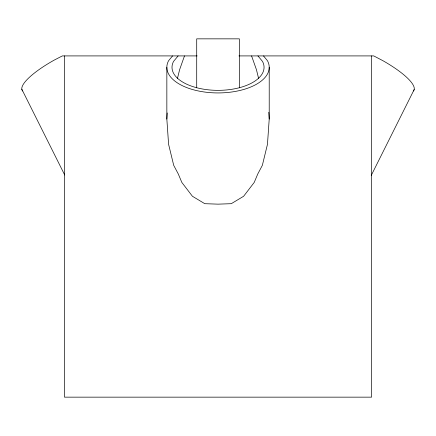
<?xml version="1.0" encoding="UTF-8"?>
<svg xmlns="http://www.w3.org/2000/svg" width="436" height="436" viewBox="0 0 436 436"><rect width="100%" height="100%" fill="white"/><g stroke="black" fill="none" stroke-linecap="round" stroke-linejoin="round"><path stroke-width="0.65" d="M269.214 67.34L269.214 119.055L267.47 144.3L262.358 165.32L257.774 173.98L254.221 182.422L243.62 196.276L231.276 203.688L218.027 204.152L204.784 203.688L192.434 196.276L181.834 182.422L178.286 173.98L173.702 165.32L168.59 144.3L166.846 119.055L167.228 112.962M177.463 78.42L179.621 69.678L184.477 55.912M371.249 175.408L414.2 89.505M172.569 55.912L168.59 60.718A51.186 25.593 0 0 0 218.027 92.933A51.186 25.593 0 0 0 267.47 60.718L263.491 55.912M178.111 55.912L173.577 61.383A46.025 23.01 0 0 0 218.027 90.35A46.025 23.01 0 0 0 262.483 61.383L257.949 55.912M197.148 55.912L62.353 55.912L54.184 60.119A51.186 12.797 -26.6 0 0 22.656 91.004M238.912 55.912L373.745 55.912L382.944 60.718A51.186 12.797 26.6 0 1 413.421 90.988M21.8 89.189L64.708 175.01M251.577 55.912L256.439 69.678L258.592 78.42M268.789 112.286L269.214 119.055M371.586 55.912L371.586 397.152L64.474 397.152L64.474 55.912M239.348 87.832L239.348 38.848L196.712 38.848L196.712 87.832M166.846 67.34L166.846 119.055"/></g></svg>
